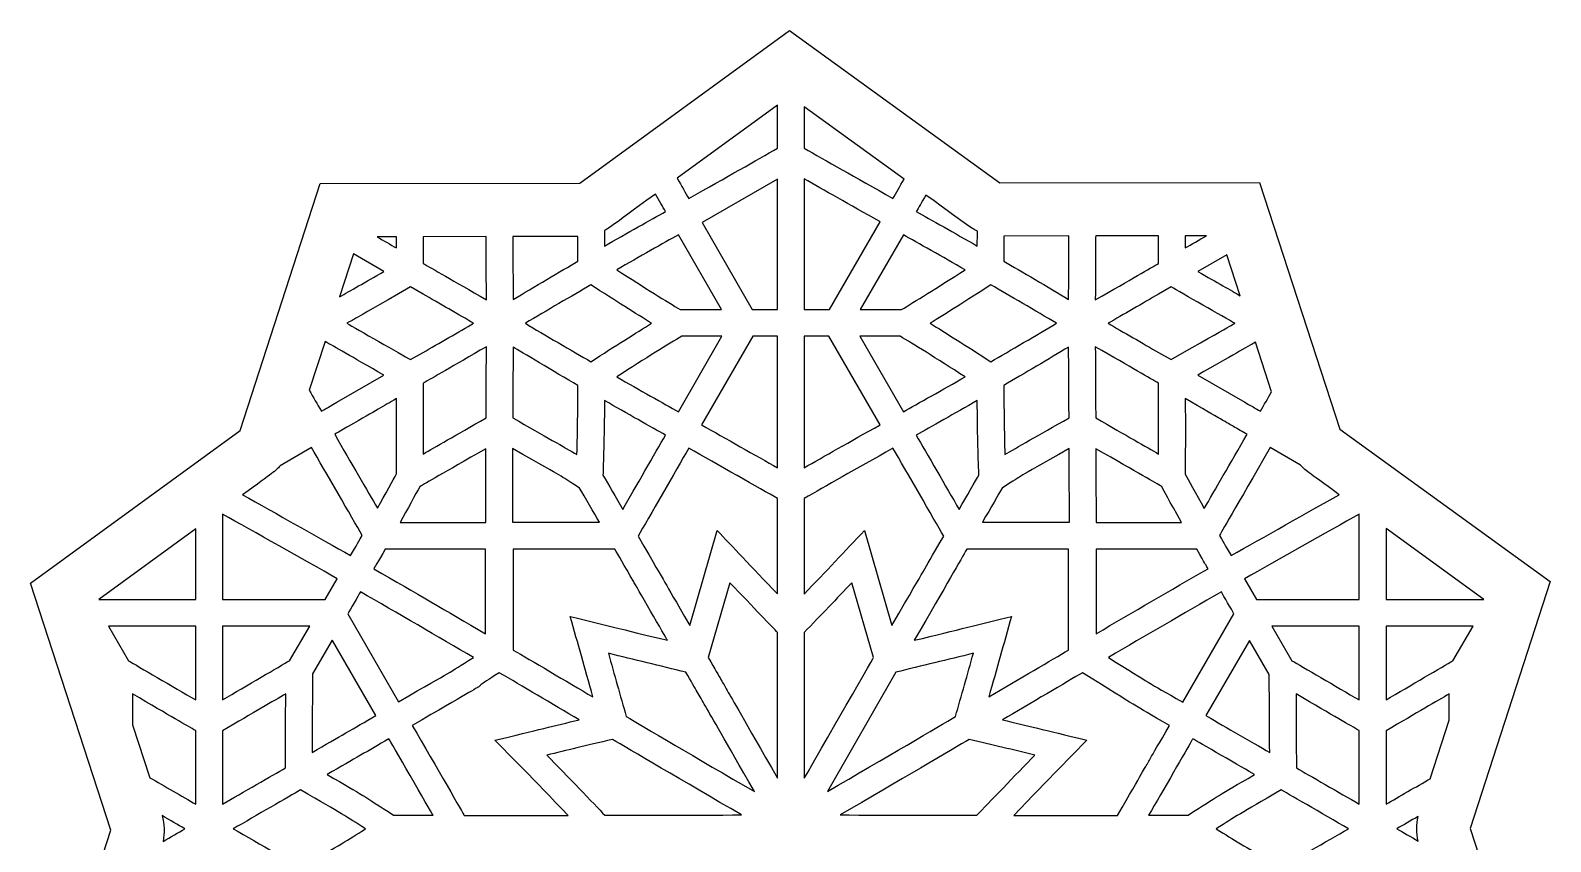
# Model space of a CAD drawing. Header units: millimetres. Extents: x -47.1 to 47.1, y -49.4 to 49.6.
# Drawn here: x -47.1 to 47.1, y -0.6 to 49.6 of the extents above; entities that cross this region are included whole.
import ezdxf

# ---------------------------------------------------------------- set-up
doc = ezdxf.new("R2010")
doc.units = ezdxf.units.MM
doc.header["$MEASUREMENT"] = 0
doc.layers.add('layer 1', color=7, linetype='Continuous')

msp = doc.modelspace()

# ---------------------------------------------------------------- linework, layer by layer
at = {"layer": 'layer 1', "color": 250}
for points, knots in [([(-0.043, 49.6358), (-0.043, 49.6358), (-0.046, 49.6358), (-0.046, 49.6358), (-0.046, 49.6358), (-0.046, 49.6358), (-13.0458, 40.1666), (-13.0458, 40.1666), (-13.0458, 40.1666), (-13.0458, 40.1666), (-29.1381, 40.1489), (-29.1381, 40.1489), (-29.1381, 40.1489), (-29.1381, 40.1489), (-34.0916, 24.8412), (-34.0916, 24.8412), (-34.0916, 24.8412), (-34.0916, 24.8412), (-47.0959, 15.3712), (-47.0959, 15.3712), (-47.0959, 15.3712), (-47.0959, 15.3712), (-42.1057, 0.0744), (-42.1057, 0.0744), (-42.1057, 0.0744), (-42.1057, 0.0744), (-47.0592, -15.2305), (-47.0592, -15.2305), (-47.0592, -15.2305), (-47.0592, -15.2305), (-34.0364, -24.6687), (-34.0364, -24.6687), (-34.0364, -24.6687), (-34.0364, -24.6687), (-29.0463, -39.9655), (-29.0463, -39.9655), (-29.0463, -39.9655), (-29.0463, -39.9655), (-12.957, -39.9475), (-12.957, -39.9475), (-12.957, -39.9475), (-12.957, -39.9475), (0.0688, -49.3889), (0.0688, -49.3889), (0.0688, -49.3889), (0.0688, -49.3889), (13.076, -39.9157), (13.076, -39.9157), (13.076, -39.9157), (13.076, -39.9157), (29.1624, -39.8974), (29.1624, -39.8974), (29.1624, -39.8974), (29.1624, -39.8974), (34.1157, -24.5932), (34.1157, -24.5932), (34.1157, -24.5932), (34.1157, -24.5932), (47.1202, -15.1229), (47.1202, -15.1229), (47.1202, -15.1229), (47.1202, -15.1229), (42.1329, 0.1707), (42.1329, 0.1707), (42.1329, 0.1707), (42.1329, 0.1707), (47.0866, 15.4785), (47.0866, 15.4785), (47.0866, 15.4785), (47.0866, 15.4785), (34.0607, 24.9195), (34.0607, 24.9195), (34.0607, 24.9195), (34.0607, 24.9195), (29.0706, 40.2167), (29.0706, 40.2167), (29.0706, 40.2167), (29.0706, 40.2167), (12.9783, 40.1987), (12.9783, 40.1987), (12.9783, 40.1987), (12.9783, 40.1987), (-0.043, 49.6358), (-0.043, 49.6358)], [0, 0, 0, 0, 0.0454545, 0.0454545, 0.0454545, 0.0454545, 0.0909091, 0.0909091, 0.0909091, 0.0909091, 0.1363636, 0.1363636, 0.1363636, 0.1363636, 0.1818182, 0.1818182, 0.1818182, 0.1818182, 0.2272727, 0.2272727, 0.2272727, 0.2272727, 0.2727273, 0.2727273, 0.2727273, 0.2727273, 0.3181818, 0.3181818, 0.3181818, 0.3181818, 0.3636364, 0.3636364, 0.3636364, 0.3636364, 0.4090909, 0.4090909, 0.4090909, 0.4090909, 0.4545455, 0.4545455, 0.4545455, 0.4545455, 0.5, 0.5, 0.5, 0.5, 0.5454545, 0.5454545, 0.5454545, 0.5454545, 0.5909091, 0.5909091, 0.5909091, 0.5909091, 0.6363636, 0.6363636, 0.6363636, 0.6363636, 0.6818182, 0.6818182, 0.6818182, 0.6818182, 0.7272727, 0.7272727, 0.7272727, 0.7272727, 0.7727273, 0.7727273, 0.7727273, 0.7727273, 0.8181818, 0.8181818, 0.8181818, 0.8181818, 0.8636364, 0.8636364, 0.8636364, 0.8636364, 0.9090909, 0.9090909, 0.9090909, 0.9090909, 1, 1, 1, 1]), ([(-0.7885, 42.3414), (-2.1057, 41.5823), (-3.9166, 40.5557), (-6.2918, 39.2218), (-6.2918, 39.2218), (-6.4862, 39.5591), (-6.737, 39.9941), (-7.0129, 40.4724), (-7.0129, 40.4724), (-7.0129, 40.4724), (-0.7885, 45.0063), (-0.7885, 45.0063), (-0.7885, 45.0063), (-0.7885, 45.0063), (-0.7885, 42.3414), (-0.7885, 42.3414)], [0, 0, 0, 0, 0.2, 0.2, 0.2, 0.2, 0.4, 0.4, 0.4, 0.4, 0.6, 0.6, 0.6, 0.6, 1, 1, 1, 1]), ([(0.8639, 44.8973), (0.8639, 44.8973), (7.0506, 40.4135), (7.0506, 40.4135), (7.0506, 40.4135), (6.7885, 39.9591), (6.5504, 39.546), (6.3641, 39.2229), (6.3641, 39.2229), (3.9839, 40.5596), (2.1742, 41.5854), (0.8639, 42.3407), (0.8639, 42.3407), (0.8639, 42.3407), (0.8639, 44.8973), (0.8639, 44.8973)], [0, 0, 0, 0, 0.2, 0.2, 0.2, 0.2, 0.4, 0.4, 0.4, 0.4, 0.6, 0.6, 0.6, 0.6, 1, 1, 1, 1]), ([(-2.3541, 32.3345), (-2.3541, 32.3345), (-5.4649, 37.7239), (-5.4649, 37.7239), (-5.4649, 37.7239), (-5.4649, 37.7239), (-0.7892, 40.423), (-0.7892, 40.423), (-0.7892, 40.423), (-0.7892, 40.423), (-0.7892, 32.3345), (-0.7892, 32.3345), (-0.7892, 32.3345), (-0.7892, 32.3345), (-2.3541, 32.3345), (-2.3541, 32.3345)], [0, 0, 0, 0, 0.2, 0.2, 0.2, 0.2, 0.4, 0.4, 0.4, 0.4, 0.6, 0.6, 0.6, 0.6, 1, 1, 1, 1]), ([(0.8632, 40.4357), (2.0778, 39.7411), (3.6255, 38.8659), (5.5389, 37.7913), (5.5389, 37.7913), (5.5389, 37.7913), (5.5386, 37.791), (5.5386, 37.791), (5.5386, 37.791), (5.5386, 37.791), (5.5665, 37.7754), (5.5665, 37.7754), (5.5665, 37.7754), (5.5665, 37.7754), (2.4257, 32.3345), (2.4257, 32.3345), (2.4257, 32.3345), (2.4257, 32.3345), (0.8632, 32.3345), (0.8632, 32.3345), (0.8632, 32.3345), (0.8632, 32.3345), (0.8632, 40.4357), (0.8632, 40.4357)], [0, 0, 0, 0, 0.1428571, 0.1428571, 0.1428571, 0.1428571, 0.2857143, 0.2857143, 0.2857143, 0.2857143, 0.4285714, 0.4285714, 0.4285714, 0.4285714, 0.5714286, 0.5714286, 0.5714286, 0.5714286, 0.7142857, 0.7142857, 0.7142857, 0.7142857, 1, 1, 1, 1]), ([(-8.3559, 39.4942), (-8.1196, 39.0839), (-7.9047, 38.7114), (-7.7333, 38.4136), (-7.7333, 38.4136), (-8.6099, 37.9204), (-10.136, 37.0607), (-11.5136, 36.274), (-11.5136, 36.274), (-11.5168, 36.6102), (-11.5203, 36.9263), (-11.5246, 37.2339), (-11.5246, 37.2339), (-11.2187, 37.3923), (-11.3531, 37.3112), (-8.3559, 39.4942)], [0, 0, 0, 0, 0.2, 0.2, 0.2, 0.2, 0.4, 0.4, 0.4, 0.4, 0.6, 0.6, 0.6, 0.6, 1, 1, 1, 1]), ([(8.4014, 39.4345), (11.2832, 37.3461), (11.1901, 37.3863), (11.5986, 37.1986), (11.5986, 37.1986), (11.5947, 36.8903), (11.588, 36.5848), (11.5852, 36.274), (11.5852, 36.274), (10.209, 37.0596), (8.685, 37.9187), (7.8077, 38.4122), (7.8077, 38.4122), (7.9385, 38.6373), (8.1492, 39.0003), (8.4014, 39.4345)], [0, 0, 0, 0, 0.2, 0.2, 0.2, 0.2, 0.4, 0.4, 0.4, 0.4, 0.6, 0.6, 0.6, 0.6, 1, 1, 1, 1]), ([(-24.4107, 36.8494), (-24.4104, 36.6515), (-24.4102, 36.4268), (-24.4098, 36.1534), (-24.4098, 36.1534), (-24.7719, 36.3622), (-25.1857, 36.6014), (-25.6131, 36.848), (-25.6131, 36.848), (-25.6131, 36.848), (-24.4107, 36.8494), (-24.4107, 36.8494)], [0, 0, 0, 0, 0.25, 0.25, 0.25, 0.25, 0.5, 0.5, 0.5, 0.5, 1, 1, 1, 1]), ([(-18.8535, 36.8554), (-18.8528, 36.728), (-18.852, 36.5792), (-18.8512, 36.4042), (-18.8512, 36.4042), (-18.8512, 36.4042), (-18.8508, 36.4042), (-18.8508, 36.4042), (-18.8508, 36.4042), (-18.8449, 35.2471), (-18.8389, 34.0896), (-18.8306, 32.9332), (-18.8306, 32.9332), (-20.9593, 34.1626), (-22.1746, 34.864), (-22.7553, 35.1987), (-22.7553, 35.1987), (-22.7565, 35.9025), (-22.7572, 36.4236), (-22.7576, 36.8512), (-22.7576, 36.8512), (-22.7576, 36.8512), (-18.8535, 36.8554), (-18.8535, 36.8554)], [0, 0, 0, 0, 0.1428571, 0.1428571, 0.1428571, 0.1428571, 0.2857143, 0.2857143, 0.2857143, 0.2857143, 0.4285714, 0.4285714, 0.4285714, 0.4285714, 0.5714286, 0.5714286, 0.5714286, 0.5714286, 0.7142857, 0.7142857, 0.7142857, 0.7142857, 1, 1, 1, 1]), ([(-13.1727, 36.8617), (-13.167, 36.364), (-13.163, 35.8602), (-13.1597, 35.3317), (-13.1597, 35.3317), (-14.2115, 34.7274), (-15.9286, 33.7097), (-17.1762, 32.9593), (-17.1762, 32.9593), (-17.1855, 34.2579), (-17.1937, 35.5575), (-17.2, 36.8572), (-17.2, 36.8572), (-17.2, 36.8572), (-13.1727, 36.8617), (-13.1727, 36.8617)], [0, 0, 0, 0, 0.2, 0.2, 0.2, 0.2, 0.4, 0.4, 0.4, 0.4, 0.6, 0.6, 0.6, 0.6, 1, 1, 1, 1]), ([(-4.2619, 32.3345), (-4.2619, 32.3345), (-6.8164, 32.3345), (-6.8164, 32.3345), (-6.8164, 32.3345), (-7.6302, 32.8154), (-8.9958, 33.6698), (-10.7601, 34.8015), (-10.7601, 34.8015), (-9.3758, 35.5921), (-7.8267, 36.4656), (-6.9356, 36.9665), (-6.9356, 36.9665), (-6.9356, 36.9665), (-4.2619, 32.3345), (-4.2619, 32.3345)], [0, 0, 0, 0, 0.2, 0.2, 0.2, 0.2, 0.4, 0.4, 0.4, 0.4, 0.6, 0.6, 0.6, 0.6, 1, 1, 1, 1]), ([(4.3335, 32.3345), (4.3335, 32.3345), (7.0072, 36.9665), (7.0072, 36.9665), (7.0072, 36.9665), (7.8983, 36.4656), (9.4477, 35.5921), (10.8317, 34.8015), (10.8317, 34.8015), (9.0678, 33.6698), (7.7022, 32.8154), (6.8883, 32.3345), (6.8883, 32.3345), (6.8883, 32.3345), (4.3335, 32.3345), (4.3335, 32.3345)], [0, 0, 0, 0, 0.2, 0.2, 0.2, 0.2, 0.4, 0.4, 0.4, 0.4, 0.6, 0.6, 0.6, 0.6, 1, 1, 1, 1]), ([(13.244, 36.8942), (13.244, 36.8942), (17.272, 36.8988), (17.272, 36.8988), (17.272, 36.8988), (17.2656, 35.585), (17.2572, 34.2716), (17.248, 32.9593), (17.248, 32.9593), (16.0002, 33.7097), (14.2829, 34.7274), (13.2313, 35.3317), (13.2313, 35.3317), (13.233, 35.8034), (13.2373, 36.3368), (13.244, 36.8942)], [0, 0, 0, 0, 0.2, 0.2, 0.2, 0.2, 0.4, 0.4, 0.4, 0.4, 0.6, 0.6, 0.6, 0.6, 1, 1, 1, 1]), ([(18.9226, 36.4042), (18.9226, 36.4042), (18.923, 36.4042), (18.923, 36.4042), (18.923, 36.4042), (18.924, 36.6109), (18.9247, 36.7714), (18.9255, 36.9005), (18.9255, 36.9005), (18.9255, 36.9005), (22.8293, 36.9051), (22.8293, 36.9051), (22.8293, 36.9051), (22.8289, 36.4677), (22.8279, 35.9318), (22.8268, 35.1987), (22.8268, 35.1987), (22.2927, 34.8908), (21.1607, 34.2374), (18.9022, 32.9332), (18.9022, 32.9332), (18.9106, 34.0896), (18.9166, 35.2471), (18.9226, 36.4042)], [0, 0, 0, 0, 0.1428571, 0.1428571, 0.1428571, 0.1428571, 0.2857143, 0.2857143, 0.2857143, 0.2857143, 0.4285714, 0.4285714, 0.4285714, 0.4285714, 0.5714286, 0.5714286, 0.5714286, 0.5714286, 0.7142857, 0.7142857, 0.7142857, 0.7142857, 1, 1, 1, 1]), ([(24.4824, 36.9069), (24.4824, 36.9069), (25.7887, 36.908), (25.7887, 36.908), (25.7887, 36.908), (25.3252, 36.6405), (24.8729, 36.3791), (24.4814, 36.1534), (24.4814, 36.1534), (24.4817, 36.4511), (24.4821, 36.6935), (24.4824, 36.9069)], [0, 0, 0, 0, 0.25, 0.25, 0.25, 0.25, 0.5, 0.5, 0.5, 0.5, 1, 1, 1, 1]), ([(-27.0768, 35.7844), (-27.0768, 35.7844), (-25.1866, 34.6929), (-25.1866, 34.6929), (-25.1866, 34.6929), (-26.3673, 34.0191), (-27.2726, 33.5026), (-27.9381, 33.123), (-27.9381, 33.123), (-27.9381, 33.123), (-27.0768, 35.7844), (-27.0768, 35.7844)], [0, 0, 0, 0, 0.25, 0.25, 0.25, 0.25, 0.5, 0.5, 0.5, 0.5, 1, 1, 1, 1]), ([(27.8853, 33.1939), (27.2972, 33.5298), (26.4615, 34.0064), (25.2582, 34.6929), (25.2582, 34.6929), (25.2582, 34.6929), (27.0577, 35.7321), (27.0577, 35.7321), (27.0577, 35.7321), (27.0577, 35.7321), (27.8853, 33.1939), (27.8853, 33.1939)], [0, 0, 0, 0, 0.25, 0.25, 0.25, 0.25, 0.5, 0.5, 0.5, 0.5, 1, 1, 1, 1]), ([(-22.7519, 33.2867), (-22.7519, 33.2867), (-22.7519, 33.2892), (-22.7519, 33.2892), (-22.7519, 33.2892), (-21.8015, 32.7406), (-20.5073, 31.9934), (-19.6247, 31.4836), (-19.6247, 31.4836), (-20.5076, 30.9739), (-21.8024, 30.2263), (-22.7519, 29.6785), (-22.7519, 29.6785), (-22.7519, 29.6785), (-22.7519, 29.6806), (-22.7519, 29.6806), (-22.7519, 29.6806), (-22.7519, 29.6806), (-23.5292, 29.2319), (-23.5292, 29.2319), (-23.5292, 29.2319), (-24.1013, 29.5585), (-26.9203, 31.1661), (-27.4771, 31.4836), (-27.4771, 31.4836), (-26.5844, 31.9931), (-27.9145, 31.2346), (-23.5292, 33.7358), (-23.5292, 33.7358), (-23.5292, 33.7358), (-22.7519, 33.2867), (-22.7519, 33.2867)], [0, 0, 0, 0, 0.1111111, 0.1111111, 0.1111111, 0.1111111, 0.2222222, 0.2222222, 0.2222222, 0.2222222, 0.3333333, 0.3333333, 0.3333333, 0.3333333, 0.4444444, 0.4444444, 0.4444444, 0.4444444, 0.5555556, 0.5555556, 0.5555556, 0.5555556, 0.6666667, 0.6666667, 0.6666667, 0.6666667, 0.7777778, 0.7777778, 0.7777778, 0.7777778, 1, 1, 1, 1]), ([(-12.3556, 33.8635), (-10.8275, 32.8782), (-9.5494, 32.0682), (-8.6007, 31.4836), (-8.6007, 31.4836), (-9.5494, 30.8991), (-10.8275, 30.0895), (-12.3556, 29.1042), (-12.3556, 29.1042), (-13.5103, 29.7702), (-15.2793, 30.7975), (-16.4209, 31.4847), (-16.4209, 31.4847), (-15.1303, 32.2573), (-13.5103, 33.1974), (-12.3556, 33.8635)], [0, 0, 0, 0, 0.2, 0.2, 0.2, 0.2, 0.4, 0.4, 0.4, 0.4, 0.6, 0.6, 0.6, 0.6, 1, 1, 1, 1]), ([(16.4923, 31.4847), (15.3211, 30.7806), (13.6056, 29.784), (12.4273, 29.1042), (12.4273, 29.1042), (10.8994, 30.0895), (9.6209, 30.8991), (8.6727, 31.4836), (8.6727, 31.4836), (9.6209, 32.0682), (10.8994, 32.8782), (12.4273, 33.8635), (12.4273, 33.8635), (13.5823, 33.1974), (15.2026, 32.2566), (16.4923, 31.4847)], [0, 0, 0, 0, 0.2, 0.2, 0.2, 0.2, 0.4, 0.4, 0.4, 0.4, 0.6, 0.6, 0.6, 0.6, 1, 1, 1, 1]), ([(27.5488, 31.4836), (27.5184, 31.4664), (27.5548, 31.4872), (23.6008, 29.2319), (23.6008, 29.2319), (23.6008, 29.2319), (22.8233, 29.6806), (22.8233, 29.6806), (22.8233, 29.6806), (22.8233, 29.6806), (22.8233, 29.6785), (22.8233, 29.6785), (22.8233, 29.6785), (21.8796, 30.2232), (20.5934, 30.9658), (19.6963, 31.4836), (19.6963, 31.4836), (20.5937, 32.0019), (21.8803, 32.7448), (22.8233, 33.2892), (22.8233, 33.2892), (22.8233, 33.2892), (22.8233, 33.2867), (22.8233, 33.2867), (22.8233, 33.2867), (22.8233, 33.2867), (23.6008, 33.7358), (23.6008, 33.7358), (23.6008, 33.7358), (24.2139, 33.3862), (26.9176, 31.8438), (27.5488, 31.4836)], [0, 0, 0, 0, 0.1111111, 0.1111111, 0.1111111, 0.1111111, 0.2222222, 0.2222222, 0.2222222, 0.2222222, 0.3333333, 0.3333333, 0.3333333, 0.3333333, 0.4444444, 0.4444444, 0.4444444, 0.4444444, 0.5555556, 0.5555556, 0.5555556, 0.5555556, 0.6666667, 0.6666667, 0.6666667, 0.6666667, 0.7777778, 0.7777778, 0.7777778, 0.7777778, 1, 1, 1, 1]), ([(-28.8338, 30.3551), (-28.2725, 30.0351), (-27.2092, 29.4287), (-25.1863, 28.2748), (-25.1863, 28.2748), (-25.1863, 28.2748), (-28.0996, 26.5924), (-28.0996, 26.5924), (-28.0996, 26.5924), (-28.0996, 26.5924), (-28.0996, 26.592), (-28.0996, 26.592), (-28.0996, 26.592), (-28.9286, 26.1133), (-28.5298, 26.3433), (-29.0641, 26.0357), (-29.0641, 26.0357), (-29.3168, 26.4731), (-29.5678, 26.9074), (-29.8123, 27.3311), (-29.8123, 27.3311), (-29.8123, 27.3311), (-28.8338, 30.3551), (-28.8338, 30.3551)], [0, 0, 0, 0, 0.1428571, 0.1428571, 0.1428571, 0.1428571, 0.2857143, 0.2857143, 0.2857143, 0.2857143, 0.4285714, 0.4285714, 0.4285714, 0.4285714, 0.5714286, 0.5714286, 0.5714286, 0.5714286, 0.7142857, 0.7142857, 0.7142857, 0.7142857, 1, 1, 1, 1]), ([(-6.9356, 26.0008), (-7.8278, 26.5028), (-9.3797, 27.3773), (-10.7601, 28.1658), (-10.7601, 28.1658), (-8.9362, 29.3359), (-7.5353, 30.2119), (-6.7328, 30.6821), (-6.7328, 30.6821), (-6.7328, 30.6821), (-4.2333, 30.6821), (-4.2333, 30.6821), (-4.2333, 30.6821), (-4.2333, 30.6821), (-6.9356, 26.0008), (-6.9356, 26.0008)], [0, 0, 0, 0, 0.2, 0.2, 0.2, 0.2, 0.4, 0.4, 0.4, 0.4, 0.6, 0.6, 0.6, 0.6, 1, 1, 1, 1]), ([(-5.4677, 25.1753), (-5.4677, 25.1753), (-5.467, 25.1767), (-5.467, 25.1767), (-5.467, 25.1767), (-5.467, 25.1767), (-5.4945, 25.1922), (-5.4945, 25.1922), (-5.4945, 25.1922), (-5.4945, 25.1922), (-2.3255, 30.6821), (-2.3255, 30.6821), (-2.3255, 30.6821), (-2.3255, 30.6821), (-0.7916, 30.6821), (-0.7916, 30.6821), (-0.7916, 30.6821), (-0.7916, 30.6821), (-0.7916, 22.5249), (-0.7916, 22.5249), (-0.7916, 22.5249), (-2.0839, 23.26), (-4.1042, 24.4066), (-5.4677, 25.1753)], [0, 0, 0, 0, 0.1428571, 0.1428571, 0.1428571, 0.1428571, 0.2857143, 0.2857143, 0.2857143, 0.2857143, 0.4285714, 0.4285714, 0.4285714, 0.4285714, 0.5714286, 0.5714286, 0.5714286, 0.5714286, 0.7142857, 0.7142857, 0.7142857, 0.7142857, 1, 1, 1, 1]), ([(0.8608, 30.6821), (0.8608, 30.6821), (2.3971, 30.6821), (2.3971, 30.6821), (2.3971, 30.6821), (2.3971, 30.6821), (5.5658, 25.1929), (5.5658, 25.1929), (5.5658, 25.1929), (3.6438, 24.1134), (2.087, 23.2329), (0.8608, 22.5319), (0.8608, 22.5319), (0.8608, 22.5319), (0.8608, 30.6821), (0.8608, 30.6821)], [0, 0, 0, 0, 0.2, 0.2, 0.2, 0.2, 0.4, 0.4, 0.4, 0.4, 0.6, 0.6, 0.6, 0.6, 1, 1, 1, 1]), ([(6.8047, 30.6821), (7.6069, 30.2119), (9.0078, 29.3359), (10.832, 28.1658), (10.832, 28.1658), (9.4513, 27.3777), (7.8994, 26.5028), (7.0076, 26.0008), (7.0076, 26.0008), (7.0076, 26.0008), (4.3049, 30.6821), (4.3049, 30.6821), (4.3049, 30.6821), (4.3049, 30.6821), (6.8047, 30.6821), (6.8047, 30.6821)], [0, 0, 0, 0, 0.2, 0.2, 0.2, 0.2, 0.4, 0.4, 0.4, 0.4, 0.6, 0.6, 0.6, 0.6, 1, 1, 1, 1]), ([(29.8291, 27.2358), (29.6016, 26.8421), (29.3698, 26.4407), (29.1355, 26.0357), (29.1355, 26.0357), (28.7334, 26.2675), (28.877, 26.1846), (28.1711, 26.592), (28.1711, 26.592), (28.1711, 26.592), (28.1711, 26.5924), (28.1711, 26.5924), (28.1711, 26.5924), (28.1711, 26.5924), (25.2578, 28.2748), (25.2578, 28.2748), (25.2578, 28.2748), (27.3533, 29.4696), (28.3354, 30.0298), (28.8262, 30.31), (28.8262, 30.31), (28.8262, 30.31), (29.8291, 27.2358), (29.8291, 27.2358)], [0, 0, 0, 0, 0.1428571, 0.1428571, 0.1428571, 0.1428571, 0.2857143, 0.2857143, 0.2857143, 0.2857143, 0.4285714, 0.4285714, 0.4285714, 0.4285714, 0.5714286, 0.5714286, 0.5714286, 0.5714286, 0.7142857, 0.7142857, 0.7142857, 0.7142857, 1, 1, 1, 1]), ([(-22.7553, 27.7685), (-22.1746, 28.1033), (-20.9593, 28.805), (-18.8306, 30.0344), (-18.8306, 30.0344), (-18.8389, 28.878), (-18.8449, 27.7206), (-18.8508, 26.5631), (-18.8508, 26.5631), (-18.8508, 26.5631), (-18.8512, 26.5635), (-18.8512, 26.5635), (-18.8512, 26.5635), (-18.8542, 25.9517), (-18.8563, 25.6251), (-18.8563, 25.6251), (-18.8563, 25.6251), (-20.7811, 24.5191), (-21.9959, 23.8213), (-22.7578, 23.3835), (-22.7578, 23.3835), (-22.7582, 25.0257), (-22.7595, 25.267), (-22.7553, 27.7685)], [0, 0, 0, 0, 0.1428571, 0.1428571, 0.1428571, 0.1428571, 0.2857143, 0.2857143, 0.2857143, 0.2857143, 0.4285714, 0.4285714, 0.4285714, 0.4285714, 0.5714286, 0.5714286, 0.5714286, 0.5714286, 0.7142857, 0.7142857, 0.7142857, 0.7142857, 1, 1, 1, 1]), ([(-17.1762, 30.0097), (-16.7122, 29.7332), (-14.6175, 28.472), (-13.1596, 27.6355), (-13.1596, 27.6355), (-13.1685, 26.1994), (-13.1837, 24.8366), (-13.2252, 23.3496), (-13.2252, 23.3496), (-13.9991, 23.8019), (-15.1885, 24.4768), (-17.2029, 25.6244), (-17.2029, 25.6244), (-17.1967, 27.087), (-17.1866, 28.5485), (-17.1762, 30.0097)], [0, 0, 0, 0, 0.2, 0.2, 0.2, 0.2, 0.4, 0.4, 0.4, 0.4, 0.6, 0.6, 0.6, 0.6, 1, 1, 1, 1]), ([(13.2969, 23.3493), (13.2584, 24.7244), (13.2373, 26.2879), (13.2313, 27.6355), (13.2313, 27.6355), (14.4491, 28.334), (16.0831, 29.3123), (17.248, 30.0097), (17.248, 30.0097), (17.2582, 28.5485), (17.2685, 27.087), (17.2745, 25.6247), (17.2745, 25.6247), (15.3557, 24.5315), (14.0077, 23.7659), (13.2969, 23.3493)], [0, 0, 0, 0, 0.2, 0.2, 0.2, 0.2, 0.4, 0.4, 0.4, 0.4, 0.6, 0.6, 0.6, 0.6, 1, 1, 1, 1]), ([(22.8268, 27.7685), (22.8311, 25.2931), (22.8296, 25.0239), (22.8293, 23.3835), (22.8293, 23.3835), (22.0673, 23.8213), (20.8527, 24.5191), (18.9279, 25.6251), (18.9279, 25.6251), (18.9279, 25.6251), (18.9258, 25.951), (18.923, 26.5635), (18.923, 26.5635), (18.923, 26.5635), (18.9226, 26.5631), (18.9226, 26.5631), (18.9226, 26.5631), (18.9166, 27.7206), (18.9106, 28.878), (18.9022, 30.0341), (18.9022, 30.0341), (21.1607, 28.7299), (22.2927, 28.0769), (22.8268, 27.7685)], [0, 0, 0, 0, 0.1428571, 0.1428571, 0.1428571, 0.1428571, 0.2857143, 0.2857143, 0.2857143, 0.2857143, 0.4285714, 0.4285714, 0.4285714, 0.4285714, 0.5714286, 0.5714286, 0.5714286, 0.5714286, 0.7142857, 0.7142857, 0.7142857, 0.7142857, 1, 1, 1, 1]), ([(-27.3925, 25.0924), (-25.5907, 26.1327), (-25.2567, 26.3257), (-24.4098, 26.8146), (-24.4098, 26.8146), (-24.4122, 25.1195), (-24.4113, 25.2832), (-24.4104, 22.1594), (-24.4104, 22.1594), (-24.6111, 21.7858), (-25.0975, 20.9052), (-25.5892, 20.0187), (-25.5892, 20.0187), (-26.2208, 21.1123), (-27.2036, 22.8141), (-28.2377, 24.6045), (-28.2377, 24.6045), (-27.9348, 24.7795), (-27.6253, 24.9576), (-27.3924, 25.092), (-27.3924, 25.092), (-27.3924, 25.092), (-27.3925, 25.0924), (-27.3925, 25.0924)], [0, 0, 0, 0, 0.1428571, 0.1428571, 0.1428571, 0.1428571, 0.2857143, 0.2857143, 0.2857143, 0.2857143, 0.4285714, 0.4285714, 0.4285714, 0.4285714, 0.5714286, 0.5714286, 0.5714286, 0.5714286, 0.7142857, 0.7142857, 0.7142857, 0.7142857, 1, 1, 1, 1]), ([(-7.7333, 24.5537), (-8.3739, 23.4431), (-9.6062, 21.3064), (-10.3865, 19.9531), (-10.3865, 19.9531), (-10.8384, 20.737), (-11.255, 21.4588), (-11.6128, 22.0786), (-11.6128, 22.0786), (-11.5863, 22.8177), (-11.5351, 24.2326), (-11.5136, 26.6933), (-11.5136, 26.6933), (-10.1392, 25.909), (-8.6113, 25.0476), (-7.7333, 24.5537)], [0, 0, 0, 0, 0.2, 0.2, 0.2, 0.2, 0.4, 0.4, 0.4, 0.4, 0.6, 0.6, 0.6, 0.6, 1, 1, 1, 1]), ([(11.5852, 26.6933), (11.6028, 24.6987), (11.636, 23.4442), (11.6843, 22.0768), (11.6843, 22.0768), (11.5055, 21.7674), (10.9022, 20.7236), (10.4581, 19.9535), (10.4581, 19.9535), (9.6777, 21.3064), (8.4455, 23.4431), (7.8052, 24.5537), (7.8052, 24.5537), (8.6829, 25.0476), (10.2108, 25.909), (11.5852, 26.6933)], [0, 0, 0, 0, 0.2, 0.2, 0.2, 0.2, 0.4, 0.4, 0.4, 0.4, 0.6, 0.6, 0.6, 0.6, 1, 1, 1, 1]), ([(28.3093, 24.6045), (27.2725, 22.8095), (26.2872, 21.1035), (25.6557, 20.0103), (25.6557, 20.0103), (25.1231, 20.9606), (24.6532, 21.8087), (24.4821, 22.1375), (24.4821, 22.1375), (24.4828, 25.3012), (24.4838, 25.0924), (24.4814, 26.8146), (24.4814, 26.8146), (26.6619, 25.5556), (27.1226, 25.2896), (27.4641, 25.0924), (27.4641, 25.0924), (27.4641, 25.0924), (27.4641, 25.092), (27.4641, 25.092), (27.4641, 25.092), (27.7043, 24.9534), (28.0702, 24.7428), (28.3093, 24.6045)], [0, 0, 0, 0, 0.1428571, 0.1428571, 0.1428571, 0.1428571, 0.2857143, 0.2857143, 0.2857143, 0.2857143, 0.4285714, 0.4285714, 0.4285714, 0.4285714, 0.5714286, 0.5714286, 0.5714286, 0.5714286, 0.7142857, 0.7142857, 0.7142857, 0.7142857, 1, 1, 1, 1]), ([(-31.6158, 22.6547), (-31.6158, 22.6547), (-29.6693, 23.7786), (-29.6693, 23.7786), (-29.6693, 23.7786), (-28.8501, 22.3583), (-27.1558, 19.4197), (-26.5319, 18.3381), (-26.5319, 18.3381), (-26.6799, 18.0813), (-26.9081, 17.6858), (-27.2525, 17.0896), (-27.2525, 17.0896), (-29.1361, 18.1518), (-31.9651, 19.7506), (-33.9448, 20.8597), (-33.9448, 20.8597), (-31.9877, 22.285), (-31.9329, 22.2959), (-31.6158, 22.6547)], [0, 0, 0, 0, 0.1666667, 0.1666667, 0.1666667, 0.1666667, 0.3333333, 0.3333333, 0.3333333, 0.3333333, 0.5, 0.5, 0.5, 0.5, 0.6666667, 0.6666667, 0.6666667, 0.6666667, 1, 1, 1, 1]), ([(-18.8647, 23.7148), (-18.8714, 22.0059), (-18.8762, 20.1746), (-18.8786, 19.1382), (-18.8786, 19.1382), (-20.6495, 19.1382), (-22.419, 19.1389), (-24.1872, 19.1399), (-24.1872, 19.1399), (-23.7461, 19.9351), (-23.212, 20.9003), (-22.9653, 21.3589), (-22.9653, 21.3589), (-22.581, 21.5798), (-21.5372, 22.1788), (-18.8647, 23.7148)], [0, 0, 0, 0, 0.2, 0.2, 0.2, 0.2, 0.4, 0.4, 0.4, 0.4, 0.6, 0.6, 0.6, 0.6, 1, 1, 1, 1]), ([(-17.2123, 23.7278), (-13.474, 21.597), (-14.6645, 22.2948), (-13.0591, 21.2771), (-13.0591, 21.2771), (-12.7223, 20.6953), (-12.1735, 19.7439), (-11.8313, 19.1505), (-11.8313, 19.1505), (-11.8313, 19.1505), (-17.2262, 19.1505), (-17.2262, 19.1505), (-17.2262, 19.1505), (-17.224, 20.1919), (-17.219, 22.0232), (-17.2123, 23.7278)], [0, 0, 0, 0, 0.2, 0.2, 0.2, 0.2, 0.4, 0.4, 0.4, 0.4, 0.6, 0.6, 0.6, 0.6, 1, 1, 1, 1]), ([(-9.4333, 18.2996), (-8.811, 19.3774), (-7.0891, 22.3636), (-6.2929, 23.7437), (-6.2929, 23.7437), (-4.5868, 22.7817), (-1.8327, 21.2171), (-0.7924, 20.6244), (-0.7924, 20.6244), (-0.7924, 20.6244), (-0.7924, 14.7115), (-0.7924, 14.7115), (-0.7924, 14.7115), (-2.4564, 16.4521), (-3.6075, 17.6671), (-4.5314, 18.6411), (-4.5314, 18.6411), (-4.5314, 18.6411), (-4.5318, 18.6397), (-4.5318, 18.6397), (-4.5318, 18.6397), (-4.5318, 18.6397), (-4.5322, 18.6401), (-4.5322, 18.6401), (-4.5322, 18.6401), (-4.5322, 18.6401), (-6.2308, 12.7518), (-6.2308, 12.7518), (-6.2308, 12.7518), (-8.1548, 16.086), (-7.3501, 14.6882), (-9.4333, 18.2996)], [0, 0, 0, 0, 0.1111111, 0.1111111, 0.1111111, 0.1111111, 0.2222222, 0.2222222, 0.2222222, 0.2222222, 0.3333333, 0.3333333, 0.3333333, 0.3333333, 0.4444444, 0.4444444, 0.4444444, 0.4444444, 0.5555556, 0.5555556, 0.5555556, 0.5555556, 0.6666667, 0.6666667, 0.6666667, 0.6666667, 0.7777778, 0.7777778, 0.7777778, 0.7777778, 1, 1, 1, 1]), ([(0.8601, 20.6262), (2.1798, 21.3864), (3.9906, 22.413), (6.3634, 23.7458), (6.3634, 23.7458), (7.1593, 22.3657), (8.8833, 19.3763), (9.5056, 18.2986), (9.5056, 18.2986), (7.8867, 15.4901), (8.7866, 17.0575), (6.3024, 12.7518), (6.3024, 12.7518), (6.3024, 12.7518), (4.6037, 18.6401), (4.6037, 18.6401), (4.6037, 18.6401), (3.3965, 17.3672), (2.2038, 16.1085), (0.8601, 14.7059), (0.8601, 14.7059), (0.8601, 14.7059), (0.8601, 20.6262), (0.8601, 20.6262)], [0, 0, 0, 0, 0.1428571, 0.1428571, 0.1428571, 0.1428571, 0.2857143, 0.2857143, 0.2857143, 0.2857143, 0.4285714, 0.4285714, 0.4285714, 0.4285714, 0.5714286, 0.5714286, 0.5714286, 0.5714286, 0.7142857, 0.7142857, 0.7142857, 0.7142857, 1, 1, 1, 1]), ([(17.2977, 19.1505), (17.2977, 19.1505), (11.9027, 19.1505), (11.9027, 19.1505), (11.9027, 19.1505), (12.4633, 20.1221), (12.8665, 20.8206), (13.1307, 21.2771), (13.1307, 21.2771), (14.7461, 22.3015), (13.5287, 21.5872), (17.284, 23.7278), (17.284, 23.7278), (17.2907, 22.0232), (17.2956, 20.1919), (17.2977, 19.1505)], [0, 0, 0, 0, 0.2, 0.2, 0.2, 0.2, 0.4, 0.4, 0.4, 0.4, 0.6, 0.6, 0.6, 0.6, 1, 1, 1, 1]), ([(18.9501, 19.1382), (18.948, 20.1746), (18.9431, 22.0059), (18.9364, 23.7148), (18.9364, 23.7148), (21.5889, 22.1904), (22.6374, 21.5882), (23.0286, 21.3639), (23.0286, 21.3639), (23.187, 21.0435), (23.4456, 20.5733), (24.2496, 19.1399), (24.2496, 19.1399), (22.4846, 19.1389), (20.7179, 19.1382), (18.9501, 19.1382)], [0, 0, 0, 0, 0.2, 0.2, 0.2, 0.2, 0.4, 0.4, 0.4, 0.4, 0.6, 0.6, 0.6, 0.6, 1, 1, 1, 1]), ([(34.0247, 20.8643), (32.1077, 19.7901), (29.2788, 18.1924), (27.324, 17.0896), (27.324, 17.0896), (26.9773, 17.69), (26.7483, 18.0866), (26.6008, 18.3427), (26.6008, 18.3427), (26.6375, 18.4062), (27.6158, 20.0999), (29.7406, 23.7786), (29.7406, 23.7786), (29.7406, 23.7786), (31.623, 22.6921), (31.623, 22.6921), (31.623, 22.6921), (31.9295, 22.3566), (31.943, 22.3732), (34.0247, 20.8643)], [0, 0, 0, 0, 0.1666667, 0.1666667, 0.1666667, 0.1666667, 0.3333333, 0.3333333, 0.3333333, 0.3333333, 0.5, 0.5, 0.5, 0.5, 0.6666667, 0.6666667, 0.6666667, 0.6666667, 1, 1, 1, 1]), ([(-35.1914, 19.6638), (-33.2794, 18.5946), (-30.1281, 16.8148), (-28.0789, 15.6587), (-28.0789, 15.6587), (-28.0789, 15.6587), (-28.8214, 14.3736), (-28.8214, 14.3736), (-28.8214, 14.3736), (-28.8214, 14.3736), (-35.1914, 14.3736), (-35.1914, 14.3736), (-35.1914, 14.3736), (-35.1914, 14.3736), (-35.1914, 19.6638), (-35.1914, 19.6638)], [0, 0, 0, 0, 0.2, 0.2, 0.2, 0.2, 0.4, 0.4, 0.4, 0.4, 0.6, 0.6, 0.6, 0.6, 1, 1, 1, 1]), ([(35.2629, 19.6638), (35.2629, 19.6638), (35.2629, 14.3736), (35.2629, 14.3736), (35.2629, 14.3736), (35.2629, 14.3736), (28.8928, 14.3736), (28.8928, 14.3736), (28.8928, 14.3736), (28.8928, 14.3736), (28.1506, 15.6587), (28.1506, 15.6587), (28.1506, 15.6587), (30.1544, 16.789), (33.2997, 18.566), (35.2629, 19.6638)], [0, 0, 0, 0, 0.2, 0.2, 0.2, 0.2, 0.4, 0.4, 0.4, 0.4, 0.6, 0.6, 0.6, 0.6, 1, 1, 1, 1]), ([(-36.8503, 18.7441), (-36.8503, 18.7441), (-36.8503, 14.3736), (-36.8503, 14.3736), (-36.8503, 14.3736), (-36.8503, 14.3736), (-42.852, 14.3736), (-42.852, 14.3736), (-42.852, 14.3736), (-42.852, 14.3736), (-36.8503, 18.7441), (-36.8503, 18.7441)], [0, 0, 0, 0, 0.25, 0.25, 0.25, 0.25, 0.5, 0.5, 0.5, 0.5, 1, 1, 1, 1]), ([(36.9217, 18.7642), (36.9217, 18.7642), (42.98, 14.3736), (42.98, 14.3736), (42.98, 14.3736), (42.98, 14.3736), (36.9217, 14.3736), (36.9217, 14.3736), (36.9217, 14.3736), (36.9217, 14.3736), (36.9217, 18.7642), (36.9217, 18.7642)], [0, 0, 0, 0, 0.25, 0.25, 0.25, 0.25, 0.5, 0.5, 0.5, 0.5, 1, 1, 1, 1]), ([(-25.1065, 17.4875), (-23.0338, 17.4858), (-20.9576, 17.4854), (-18.8808, 17.4854), (-18.8808, 17.4854), (-18.8834, 15.386), (-18.8823, 13.4927), (-18.8812, 12.2428), (-18.8812, 12.2428), (-21.4262, 13.7315), (-23.0826, 14.7034), (-25.8163, 16.2722), (-25.8163, 16.2722), (-25.8012, 16.2983), (-25.5454, 16.6998), (-25.1065, 17.4875)], [0, 0, 0, 0, 0.2, 0.2, 0.2, 0.2, 0.4, 0.4, 0.4, 0.4, 0.6, 0.6, 0.6, 0.6, 1, 1, 1, 1]), ([(-10.8705, 17.4865), (-10.6659, 17.1295), (-10.3135, 16.5181), (-9.706, 15.4661), (-9.706, 15.4661), (-9.706, 15.4661), (-9.7074, 15.4654), (-9.7074, 15.4654), (-9.7074, 15.4654), (-9.646, 15.3631), (-7.6736, 11.945), (-7.6126, 11.8392), (-7.6126, 11.8392), (-10.4055, 12.5169), (-11.7246, 12.8429), (-13.6332, 13.3131), (-13.6332, 13.3131), (-13.1437, 11.5669), (-12.761, 10.1991), (-12.2305, 8.3273), (-12.2305, 8.3273), (-13.839, 9.2766), (-16.1183, 10.6211), (-17.1673, 11.2374), (-17.1673, 11.2374), (-17.1673, 11.2374), (-17.1673, 17.4833), (-17.1673, 17.4833), (-17.1673, 17.4833), (-15.2826, 17.4819), (-12.1936, 17.4844), (-10.8705, 17.4865)], [0, 0, 0, 0, 0.1111111, 0.1111111, 0.1111111, 0.1111111, 0.2222222, 0.2222222, 0.2222222, 0.2222222, 0.3333333, 0.3333333, 0.3333333, 0.3333333, 0.4444444, 0.4444444, 0.4444444, 0.4444444, 0.5555556, 0.5555556, 0.5555556, 0.5555556, 0.6666667, 0.6666667, 0.6666667, 0.6666667, 0.7777778, 0.7777778, 0.7777778, 0.7777778, 1, 1, 1, 1]), ([(10.9435, 17.4865), (12.2671, 17.4847), (15.3557, 17.4819), (17.2388, 17.4833), (17.2388, 17.4833), (17.2388, 17.4833), (17.2388, 11.2374), (17.2388, 11.2374), (17.2388, 11.2374), (16.2472, 10.6549), (14.1393, 9.4114), (12.3021, 8.3273), (12.3021, 8.3273), (12.8122, 10.1265), (13.2168, 11.5715), (13.705, 13.3131), (13.705, 13.3131), (11.7771, 12.8379), (10.4397, 12.5077), (7.6849, 11.8392), (7.6849, 11.8392), (9.7102, 15.3458), (10.5717, 16.8377), (10.9435, 17.4865)], [0, 0, 0, 0, 0.1428571, 0.1428571, 0.1428571, 0.1428571, 0.2857143, 0.2857143, 0.2857143, 0.2857143, 0.4285714, 0.4285714, 0.4285714, 0.4285714, 0.5714286, 0.5714286, 0.5714286, 0.5714286, 0.7142857, 0.7142857, 0.7142857, 0.7142857, 1, 1, 1, 1]), ([(18.9523, 17.4854), (21.0319, 17.4854), (23.1105, 17.4858), (25.1858, 17.4875), (25.1858, 17.4875), (25.7856, 16.4493), (25.6557, 16.674), (25.8879, 16.2722), (25.8879, 16.2722), (23.5694, 14.9415), (21.239, 13.5844), (18.9526, 12.2431), (18.9526, 12.2431), (18.954, 13.4927), (18.9551, 15.386), (18.9523, 17.4854)], [0, 0, 0, 0, 0.2, 0.2, 0.2, 0.2, 0.4, 0.4, 0.4, 0.4, 0.6, 0.6, 0.6, 0.6, 1, 1, 1, 1]), ([(-5.0839, 10.765), (-5.0839, 10.765), (-3.7437, 15.4097), (-3.7437, 15.4097), (-3.7437, 15.4097), (-2.267, 13.8567), (-1.0947, 12.6375), (-0.7916, 12.3243), (-0.7916, 12.3243), (-0.7916, 3.4773), (-0.7906, 3.2925), (-0.7906, 3.2896), (-0.7906, 3.2896), (-5.08, 10.7699), (-3.3825, 7.8168), (-5.0839, 10.765)], [0, 0, 0, 0, 0.2, 0.2, 0.2, 0.2, 0.4, 0.4, 0.4, 0.4, 0.6, 0.6, 0.6, 0.6, 1, 1, 1, 1]), ([(0.8608, 12.3222), (1.894, 13.3939), (2.8995, 14.4462), (3.816, 15.41), (3.816, 15.41), (3.816, 15.41), (5.1579, 10.7678), (5.1579, 10.7678), (5.1579, 10.7678), (5.1579, 10.7678), (1.041, 3.5969), (0.8622, 3.2854), (0.8622, 3.2854), (0.8622, 3.2854), (0.8608, 11.8981), (0.8608, 12.3222)], [0, 0, 0, 0, 0.2, 0.2, 0.2, 0.2, 0.4, 0.4, 0.4, 0.4, 0.6, 0.6, 0.6, 0.6, 1, 1, 1, 1]), ([(-19.6429, 10.7742), (-21.3783, 9.6795), (-20.6826, 10.1032), (-24.2748, 8.0327), (-24.2748, 8.0327), (-24.2748, 8.0327), (-27.4239, 13.4892), (-27.4239, 13.4892), (-27.4239, 13.4892), (-27.2824, 13.734), (-26.7842, 14.5962), (-26.6429, 14.8414), (-26.6429, 14.8414), (-24.3774, 13.541), (-21.7683, 12.0227), (-19.6429, 10.7742)], [0, 0, 0, 0, 0.2, 0.2, 0.2, 0.2, 0.4, 0.4, 0.4, 0.4, 0.6, 0.6, 0.6, 0.6, 1, 1, 1, 1]), ([(26.7144, 14.8414), (26.8559, 14.5962), (27.354, 13.734), (27.4955, 13.4892), (27.4955, 13.4892), (27.4955, 13.4892), (24.3254, 7.9968), (24.3254, 7.9968), (24.3254, 7.9968), (22.0006, 9.3348), (22.4885, 9.0339), (19.7157, 10.7749), (19.7157, 10.7749), (22.0863, 12.1652), (24.2644, 13.4348), (26.7144, 14.8414)], [0, 0, 0, 0, 0.2, 0.2, 0.2, 0.2, 0.4, 0.4, 0.4, 0.4, 0.6, 0.6, 0.6, 0.6, 1, 1, 1, 1]), ([(-42.2642, 12.7212), (-42.2642, 12.7212), (-36.8503, 12.7212), (-36.8503, 12.7212), (-36.8503, 12.7212), (-36.8503, 12.7212), (-36.8503, 8.1439), (-36.8503, 8.1439), (-36.8503, 8.1439), (-38.2495, 8.9595), (-40.4067, 10.2175), (-41.023, 10.577), (-41.023, 10.577), (-41.023, 10.577), (-42.2642, 12.7212), (-42.2642, 12.7212)], [0, 0, 0, 0, 0.2, 0.2, 0.2, 0.2, 0.4, 0.4, 0.4, 0.4, 0.6, 0.6, 0.6, 0.6, 1, 1, 1, 1]), ([(-35.1914, 12.7212), (-35.1914, 12.7212), (-29.7869, 12.7212), (-29.7869, 12.7212), (-29.7869, 12.7212), (-29.7869, 12.7212), (-31.0468, 10.5738), (-31.0468, 10.5738), (-31.0468, 10.5738), (-31.6695, 10.2094), (-33.7238, 9.0071), (-35.1914, 8.1474), (-35.1914, 8.1474), (-35.1914, 8.1474), (-35.1914, 12.7212), (-35.1914, 12.7212)], [0, 0, 0, 0, 0.2, 0.2, 0.2, 0.2, 0.4, 0.4, 0.4, 0.4, 0.6, 0.6, 0.6, 0.6, 1, 1, 1, 1]), ([(29.8489, 12.7212), (29.8489, 12.7212), (35.2629, 12.7212), (35.2629, 12.7212), (35.2629, 12.7212), (35.2629, 12.7212), (35.2629, 8.1439), (35.2629, 8.1439), (35.2629, 8.1439), (33.8638, 8.9595), (31.7066, 10.2175), (31.0903, 10.577), (31.0903, 10.577), (31.0903, 10.577), (29.8489, 12.7212), (29.8489, 12.7212)], [0, 0, 0, 0, 0.2, 0.2, 0.2, 0.2, 0.4, 0.4, 0.4, 0.4, 0.6, 0.6, 0.6, 0.6, 1, 1, 1, 1]), ([(36.9217, 12.7212), (36.9217, 12.7212), (42.3263, 12.7212), (42.3263, 12.7212), (42.3263, 12.7212), (42.3263, 12.7212), (41.0665, 10.5738), (41.0665, 10.5738), (41.0665, 10.5738), (40.4435, 10.2094), (38.3893, 9.0071), (36.9217, 8.1474), (36.9217, 8.1474), (36.9217, 8.1474), (36.9217, 12.7212), (36.9217, 12.7212)], [0, 0, 0, 0, 0.2, 0.2, 0.2, 0.2, 0.4, 0.4, 0.4, 0.4, 0.6, 0.6, 0.6, 0.6, 1, 1, 1, 1]), ([(-25.6854, 7.1713), (-27.0705, 6.3715), (-27.9491, 5.8639), (-29.638, 4.8884), (-29.638, 4.8884), (-29.6316, 7.2161), (-29.6121, 9.1906), (-29.6059, 9.7649), (-29.6059, 9.7649), (-29.6059, 9.7649), (-28.3872, 11.8417), (-28.3872, 11.8417), (-28.3872, 11.8417), (-28.3872, 11.8417), (-28.3813, 11.8311), (-28.3813, 11.8311), (-28.3813, 11.8311), (-28.3813, 11.8311), (-28.378, 11.8367), (-28.378, 11.8367), (-28.378, 11.8367), (-28.378, 11.8367), (-25.6854, 7.1713), (-25.6854, 7.1713)], [0, 0, 0, 0, 0.1428571, 0.1428571, 0.1428571, 0.1428571, 0.2857143, 0.2857143, 0.2857143, 0.2857143, 0.4285714, 0.4285714, 0.4285714, 0.4285714, 0.5714286, 0.5714286, 0.5714286, 0.5714286, 0.7142857, 0.7142857, 0.7142857, 0.7142857, 1, 1, 1, 1]), ([(28.4494, 11.8367), (28.4494, 11.8367), (28.4526, 11.8311), (28.4526, 11.8311), (28.4526, 11.8311), (28.4526, 11.8311), (28.4536, 11.8332), (28.4536, 11.8332), (28.4536, 11.8332), (28.4536, 11.8332), (29.6781, 9.718), (29.6781, 9.718), (29.6781, 9.718), (29.6848, 9.0851), (29.7035, 7.1501), (29.7095, 4.8884), (29.7095, 4.8884), (28.6604, 5.4945), (26.4379, 6.7783), (25.757, 7.1713), (25.757, 7.1713), (25.757, 7.1713), (28.4494, 11.8367), (28.4494, 11.8367)], [0, 0, 0, 0, 0.1428571, 0.1428571, 0.1428571, 0.1428571, 0.2857143, 0.2857143, 0.2857143, 0.2857143, 0.4285714, 0.4285714, 0.4285714, 0.4285714, 0.5714286, 0.5714286, 0.5714286, 0.5714286, 0.7142857, 0.7142857, 0.7142857, 0.7142857, 1, 1, 1, 1]), ([(-13.0813, 6.9091), (-14.601, 6.5475), (-15.689, 6.2801), (-18.3092, 5.6455), (-18.3092, 5.6455), (-17.3829, 4.7064), (-15.9771, 3.2896), (-13.7756, 0.9874), (-13.7756, 0.9874), (-15.8086, 0.9867), (-19.8578, 0.9899), (-20.2084, 0.9906), (-20.2084, 0.9906), (-20.2084, 0.9906), (-21.973, 4.0481), (-23.4274, 6.5673), (-23.4274, 6.5673), (-16.6232, 10.5029), (-20.9538, 7.9883), (-18.0388, 9.8316), (-18.0388, 9.8316), (-16.6328, 9.005), (-14.7866, 7.9156), (-13.0813, 6.9091)], [0, 0, 0, 0, 0.1428571, 0.1428571, 0.1428571, 0.1428571, 0.2857143, 0.2857143, 0.2857143, 0.2857143, 0.4285714, 0.4285714, 0.4285714, 0.4285714, 0.5714286, 0.5714286, 0.5714286, 0.5714286, 0.7142857, 0.7142857, 0.7142857, 0.7142857, 1, 1, 1, 1]), ([(-2.2236, 2.4663), (-5.8085, 4.5448), (-9.1655, 6.5207), (-10.1657, 7.1102), (-10.1657, 7.1102), (-10.5382, 8.4152), (-10.9086, 9.7222), (-11.2769, 11.0317), (-11.2769, 11.0317), (-9.6742, 10.6387), (-8.0726, 10.2503), (-6.471, 9.863), (-6.471, 9.863), (-5.1262, 7.5321), (-5.9831, 9.0237), (-2.2236, 2.4663)], [0, 0, 0, 0, 0.2, 0.2, 0.2, 0.2, 0.4, 0.4, 0.4, 0.4, 0.6, 0.6, 0.6, 0.6, 1, 1, 1, 1]), ([(11.3485, 11.0317), (10.9805, 9.7222), (10.6098, 8.4155), (10.2372, 7.1102), (10.2372, 7.1102), (9.2378, 6.5211), (5.8826, 4.5462), (2.2987, 2.4684), (2.2987, 2.4684), (2.2987, 2.4684), (6.5451, 9.8637), (6.5451, 9.8637), (6.5451, 9.8637), (8.1456, 10.2507), (9.7465, 10.6391), (11.3485, 11.0317)], [0, 0, 0, 0, 0.2, 0.2, 0.2, 0.2, 0.4, 0.4, 0.4, 0.4, 0.6, 0.6, 0.6, 0.6, 1, 1, 1, 1]), ([(23.4982, 6.5662), (20.8357, 1.9551), (23.4618, 6.5006), (20.2801, 0.9906), (20.2801, 0.9906), (20.1341, 0.9906), (15.7452, 0.9867), (13.8472, 0.9874), (13.8472, 0.9874), (16.0877, 3.3302), (17.532, 4.7851), (18.3808, 5.6455), (18.3808, 5.6455), (15.5635, 6.3278), (14.7722, 6.5246), (13.1533, 6.9095), (13.1533, 6.9095), (14.8025, 7.8828), (17.1817, 9.2862), (18.1112, 9.8316), (18.1112, 9.8316), (21.7533, 7.5441), (21.0174, 7.995), (23.4982, 6.5662)], [0, 0, 0, 0, 0.1428571, 0.1428571, 0.1428571, 0.1428571, 0.2857143, 0.2857143, 0.2857143, 0.2857143, 0.4285714, 0.4285714, 0.4285714, 0.4285714, 0.5714286, 0.5714286, 0.5714286, 0.5714286, 0.7142857, 0.7142857, 0.7142857, 0.7142857, 1, 1, 1, 1]), ([(-36.8497, 1.682), (-37.6895, 2.1668), (-38.8032, 2.8095), (-39.6886, 3.3207), (-39.6886, 3.3207), (-39.6886, 3.3207), (-40.7584, 6.5998), (-40.7584, 6.5998), (-40.7584, 6.5998), (-40.7624, 7.3289), (-40.7671, 7.9851), (-40.7715, 8.5171), (-40.7715, 8.5171), (-38.3937, 7.1314), (-37.3997, 6.5493), (-36.8497, 6.2396), (-36.8497, 6.2396), (-36.8497, 6.2396), (-36.8497, 1.682), (-36.8497, 1.682)], [0, 0, 0, 0, 0.1666667, 0.1666667, 0.1666667, 0.1666667, 0.3333333, 0.3333333, 0.3333333, 0.3333333, 0.5, 0.5, 0.5, 0.5, 0.6666667, 0.6666667, 0.6666667, 0.6666667, 1, 1, 1, 1]), ([(-35.1918, 6.2308), (-33.2497, 7.3632), (-32.0333, 8.0723), (-31.2701, 8.5171), (-31.2701, 8.5171), (-31.2794, 7.3914), (-31.2903, 5.7203), (-31.2921, 3.9328), (-31.2921, 3.9328), (-32.1061, 3.4632), (-33.9497, 2.3992), (-35.1918, 1.682), (-35.1918, 1.682), (-35.1918, 1.682), (-35.1918, 6.2308), (-35.1918, 6.2308)], [0, 0, 0, 0, 0.2, 0.2, 0.2, 0.2, 0.4, 0.4, 0.4, 0.4, 0.6, 0.6, 0.6, 0.6, 1, 1, 1, 1]), ([(35.2637, 1.682), (34.0212, 2.3992), (32.1776, 3.4632), (31.3637, 3.9328), (31.3637, 3.9328), (31.3619, 5.7168), (31.351, 7.3893), (31.3418, 8.5171), (31.3418, 8.5171), (33.7195, 7.1314), (34.7137, 6.5493), (35.2637, 6.2396), (35.2637, 6.2396), (35.2637, 6.2396), (35.2637, 1.682), (35.2637, 1.682)], [0, 0, 0, 0, 0.2, 0.2, 0.2, 0.2, 0.4, 0.4, 0.4, 0.4, 0.6, 0.6, 0.6, 0.6, 1, 1, 1, 1]), ([(36.9214, 6.2308), (38.8634, 7.3632), (40.0798, 8.0723), (40.8432, 8.5171), (40.8432, 8.5171), (40.8393, 8.0557), (40.8351, 7.4986), (40.8315, 6.8834), (40.8315, 6.8834), (40.8315, 6.8834), (39.66, 3.2628), (39.66, 3.2628), (39.66, 3.2628), (38.7918, 2.7615), (37.7299, 2.1488), (36.9214, 1.682), (36.9214, 1.682), (36.9214, 1.682), (36.9214, 6.2308), (36.9214, 6.2308)], [0, 0, 0, 0, 0.1666667, 0.1666667, 0.1666667, 0.1666667, 0.3333333, 0.3333333, 0.3333333, 0.3333333, 0.5, 0.5, 0.5, 0.5, 0.6666667, 0.6666667, 0.6666667, 0.6666667, 1, 1, 1, 1]), ([(-24.5855, 1.0036), (-26.5212, 2.2426), (-26.3889, 2.1879), (-28.7055, 3.5189), (-28.7055, 3.5189), (-26.9331, 4.5424), (-26.227, 4.9505), (-24.8743, 5.7316), (-24.8743, 5.7316), (-24.8671, 5.7192), (-22.2816, 1.2446), (-22.1375, 0.9952), (-22.1375, 0.9952), (-22.7799, 0.9973), (-24.0035, 1.0012), (-24.5855, 1.0036)], [0, 0, 0, 0, 0.2, 0.2, 0.2, 0.2, 0.4, 0.4, 0.4, 0.4, 0.6, 0.6, 0.6, 0.6, 1, 1, 1, 1]), ([(-11.0208, 5.6963), (-10.0334, 5.1142), (-6.6358, 3.1143), (-3.0149, 1.0153), (-3.0149, 1.0153), (-5.9616, 1.0022), (-10.2094, 0.9941), (-11.4946, 0.9927), (-11.4946, 0.9927), (-12.155, 1.6894), (-13.8724, 3.4805), (-15.0853, 4.724), (-15.0853, 4.724), (-13.8611, 5.0183), (-12.6937, 5.2984), (-11.0208, 5.6963)], [0, 0, 0, 0, 0.2, 0.2, 0.2, 0.2, 0.4, 0.4, 0.4, 0.4, 0.6, 0.6, 0.6, 0.6, 1, 1, 1, 1]), ([(15.1567, 4.724), (13.976, 3.513), (12.2699, 1.735), (11.5662, 0.9927), (11.5662, 0.9927), (10.281, 0.9941), (6.0332, 1.0022), (3.0864, 1.0153), (3.0864, 1.0153), (6.7073, 3.1143), (10.1046, 5.1142), (11.0924, 5.6963), (11.0924, 5.6963), (12.5292, 5.3548), (13.8211, 5.0454), (15.1567, 4.724)], [0, 0, 0, 0, 0.2, 0.2, 0.2, 0.2, 0.4, 0.4, 0.4, 0.4, 0.6, 0.6, 0.6, 0.6, 1, 1, 1, 1]), ([(24.8482, 5.5615), (24.8482, 5.5615), (24.8482, 5.5633), (24.8482, 5.5633), (24.8482, 5.5633), (24.8779, 5.6141), (24.911, 5.6712), (24.946, 5.7316), (24.946, 5.7316), (25.1841, 5.594), (28.1485, 3.882), (28.7771, 3.5189), (28.7771, 3.5189), (26.4523, 2.183), (26.5913, 2.2412), (24.657, 1.0036), (24.657, 1.0036), (24.3819, 1.0026), (23.0364, 0.9969), (22.2095, 0.9941), (22.2095, 0.9941), (23.0646, 2.4765), (24.5893, 5.1132), (24.8482, 5.5615)], [0, 0, 0, 0, 0.1428571, 0.1428571, 0.1428571, 0.1428571, 0.2857143, 0.2857143, 0.2857143, 0.2857143, 0.4285714, 0.4285714, 0.4285714, 0.4285714, 0.5714286, 0.5714286, 0.5714286, 0.5714286, 0.7142857, 0.7142857, 0.7142857, 0.7142857, 1, 1, 1, 1]), ([(-30.3596, -2.2409), (-30.554, -2.1287), (-32.9696, -0.7341), (-34.5215, 0.1609), (-34.5215, 0.1609), (-33.1505, 0.9521), (-31.0893, 2.1414), (-30.3596, 2.5629), (-30.3596, 2.5629), (-27.7119, 1.0449), (-27.5564, 0.9486), (-26.3316, 0.1609), (-26.3316, 0.1609), (-27.5564, -0.6265), (-27.7119, -0.7229), (-30.3596, -2.2409)], [0, 0, 0, 0, 0.2, 0.2, 0.2, 0.2, 0.4, 0.4, 0.4, 0.4, 0.6, 0.6, 0.6, 0.6, 1, 1, 1, 1]), ([(26.4033, 0.1609), (27.6373, 0.9543), (27.7996, 1.0541), (30.4313, 2.5629), (30.4313, 2.5629), (30.6246, 2.4511), (33.0404, 1.0566), (34.593, 0.1609), (34.593, 0.1609), (33.2257, -0.628), (31.1728, -1.8126), (30.4313, -2.2409), (30.4313, -2.2409), (27.7999, -0.7324), (27.6369, -0.6322), (26.4033, 0.1609)], [0, 0, 0, 0, 0.2, 0.2, 0.2, 0.2, 0.4, 0.4, 0.4, 0.4, 0.6, 0.6, 0.6, 0.6, 1, 1, 1, 1]), ([(-38.9283, 0.9733), (-38.436, 0.6893), (-37.9461, 0.4067), (-37.5201, 0.1609), (-37.5201, 0.1609), (-37.9291, -0.0748), (-38.3988, -0.3461), (-38.8772, -0.622), (-38.8772, -0.622), (-38.7636, -0.0949), (-38.7809, 0.4523), (-38.9283, 0.9733)], [0, 0, 0, 0, 0.25, 0.25, 0.25, 0.25, 0.5, 0.5, 0.5, 0.5, 1, 1, 1, 1]), ([(38.9209, -0.6057), (38.4552, -0.3369), (37.9949, -0.0716), (37.5916, 0.1609), (37.5916, 0.1609), (37.9913, 0.3916), (38.4489, 0.6555), (38.916, 0.925), (38.916, 0.925), (38.7978, 0.4212), (38.7992, -0.103), (38.9209, -0.6057)], [0, 0, 0, 0, 0.25, 0.25, 0.25, 0.25, 0.5, 0.5, 0.5, 0.5, 1, 1, 1, 1])]:
    msp.add_open_spline(points, degree=3, knots=knots, dxfattribs=at)

doc.saveas('drawing.dxf')
